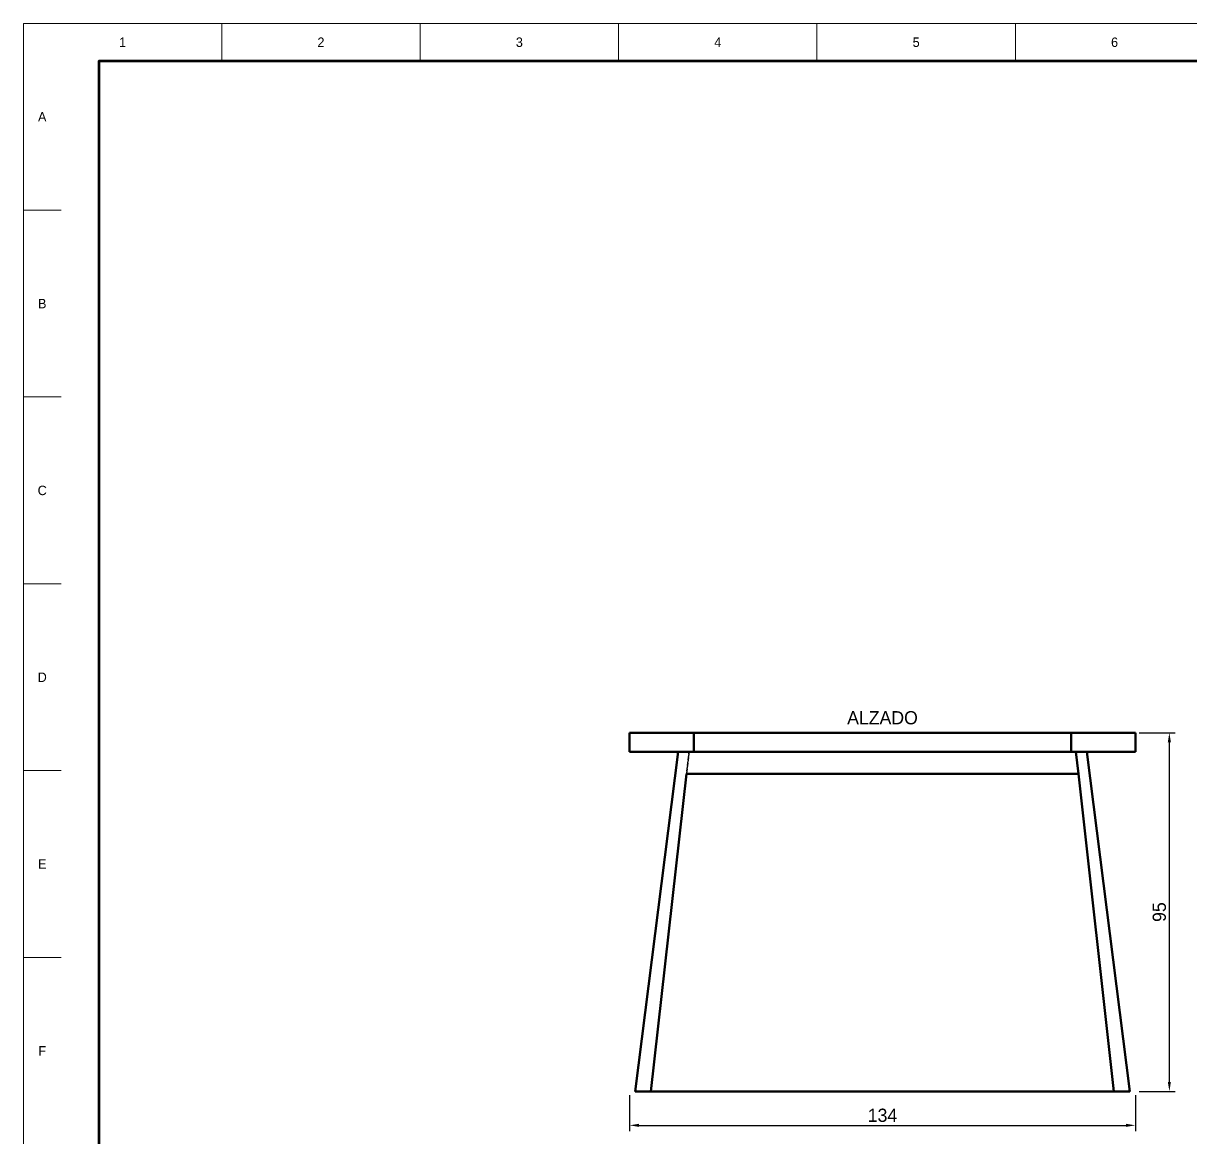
# Model space of a CAD drawing. Header units: millimetres. Extents: x 0 to 841, y 0 to 594.
# Drawn here: x 0 to 309.2, y 298.8 to 594 of the extents above; entities that cross this region are included whole.
import ezdxf
from ezdxf.enums import TextEntityAlignment as Align

# ---------------------------------------------------------------- set-up
doc = ezdxf.new("R2010")
doc.units = ezdxf.units.MM
doc.linetypes.add('DASHED', pattern=[1.524, 1.27, -0.254])
for name, color, linetype, lineweight in [('COTAS', 7, 'CONTINUOUS', 25), ('FINA', 7, 'CONTINUOUS', 18), ('NORMA', 7, 'CONTINUOUS', 70), ('OCULTA', 8, 'DASHED', 25), ('TEXTO', 7, 'CONTINUOUS', 25), ('VISIBLE', 7, 'CONTINUOUS', 50)]:
    doc.layers.add(name, color=color, linetype=linetype, lineweight=lineweight)
doc.dimstyles.new('F3D_1000', dxfattribs={"dimtxt": 3.5, "dimasz": 2.5, "dimexe": 1.5, "dimexo": 1, "dimgap": 0.9, "dimtad": 1, "dimdec": 1, "dimdsep": 46, "dimcen": 2.5, "dimazin": 3, "dimtfac": 1, "dimtmove": 0, "dimatfit": 3})

msp = doc.modelspace()

# ---------------------------------------------------------------- linework, layer by layer
at = {"layer": 'FINA'}
for p, q in [((52.56, 584), (52.56, 594)), ((105.12, 584), (105.12, 594)), ((157.69, 584), (157.69, 594)), ((210.25, 584), (210.25, 594)), ((262.81, 584), (262.81, 594)), ((0, 544.5), (10, 544.5)), ((0, 495), (10, 495)), ((0, 445.5), (10, 445.5)), ((0, 396), (10, 396)), ((0, 346.5), (10, 346.5))]:
    msp.add_line(p, q, dxfattribs=at)
msp.add_lwpolyline([(0, 0), (841, 0), (841, 594), (0, 594)], close=True, dxfattribs=at)
at = {"layer": 'NORMA'}
msp.add_lwpolyline([(20, 10), (831, 10), (831, 584), (20, 584)], close=True, dxfattribs=at)
at = {"layer": 'OCULTA'}
for p, q in [((160.61, 406.02), (160.61, 406.02)), ((160.61, 401.02), (160.61, 406.02)), ((160.61, 406.02), (294.61, 406.02)), ((164.43, 406.02), (164.41, 406.02)), ((164.41, 406.02), (164.41, 406.02)), ((164.43, 406.02), (164.41, 406.02)), ((164.41, 406.02), (164.41, 406.02)), ((164.45, 406.02), (164.43, 406.02)), ((164.45, 406.02), (164.43, 406.02)), ((164.48, 406.02), (164.45, 406.02)), ((164.48, 406.02), (164.45, 406.02)), ((164.53, 406.02), (164.48, 406.02)), ((164.53, 406.02), (164.48, 406.02)), ((164.53, 406.02), (164.58, 406.02)), ((164.53, 406.02), (164.58, 406.02)), ((164.64, 406.02), (164.58, 406.02)), ((164.64, 406.02), (164.58, 406.02)), ((164.64, 406.02), (164.7, 406.02)), ((164.64, 406.02), (164.7, 406.02)), ((164.78, 406.02), (164.7, 406.02)), ((164.78, 406.02), (164.7, 406.02)), ((164.78, 406.02), (164.86, 406.02)), ((164.78, 406.02), (164.86, 406.02)), ((164.95, 406.02), (164.86, 406.02)), ((164.86, 406.02), (164.95, 406.02)), ((165.05, 406.02), (164.95, 406.02)), ((165.05, 406.02), (164.95, 406.02)), ((165.05, 406.02), (165.16, 406.02)), ((165.05, 406.02), (165.16, 406.02)), ((165.27, 406.02), (165.16, 406.02)), ((165.16, 406.02), (165.27, 406.02)), ((165.27, 406.02), (165.39, 406.02)), ((165.27, 406.02), (165.39, 406.02)), ((165.39, 406.02), (165.51, 406.02)), ((165.39, 406.02), (165.51, 406.02)), ((165.51, 406.02), (165.64, 406.02)), ((165.51, 406.02), (165.64, 406.02)), ((165.77, 406.02), (165.64, 406.02)), ((165.64, 406.02), (165.77, 406.02)), ((165.77, 406.02), (165.9, 406.02)), ((165.9, 406.02), (165.77, 406.02)), ((165.9, 406.02), (166.04, 406.02)), ((165.9, 406.02), (166.04, 406.02)), ((166.04, 406.02), (166.18, 406.02)), ((166.04, 406.02), (166.18, 406.02)), ((166.18, 406.02), (166.32, 406.02)), ((166.18, 406.02), (166.32, 406.02)), ((166.32, 406.02), (166.46, 406.02)), ((166.32, 406.02), (166.46, 406.02)), ((166.46, 406.02), (166.61, 406.02)), ((166.46, 406.02), (166.61, 406.02)), ((166.61, 406.02), (166.75, 406.02)), ((166.61, 406.02), (166.75, 406.02)), ((166.75, 406.02), (166.9, 406.02)), ((166.75, 406.02), (166.9, 406.02)), ((166.9, 406.02), (167.04, 406.02)), ((166.9, 406.02), (167.04, 406.02)), ((167.04, 406.02), (167.18, 406.02)), ((167.04, 406.02), (167.18, 406.02)), ((167.18, 406.02), (167.32, 406.02)), ((167.18, 406.02), (167.32, 406.02)), ((167.32, 406.02), (167.45, 406.02)), ((167.32, 406.02), (167.45, 406.02)), ((167.45, 406.02), (167.58, 406.02)), ((167.45, 406.02), (167.58, 406.02)), ((167.58, 406.02), (167.71, 406.02)), ((167.58, 406.02), (167.71, 406.02)), ((167.71, 406.02), (167.83, 406.02)), ((167.71, 406.02), (167.83, 406.02)), ((167.83, 406.02), (167.95, 406.02)), ((167.83, 406.02), (167.95, 406.02)), ((167.95, 406.02), (168.06, 406.02)), ((167.95, 406.02), (168.06, 406.02)), ((168.06, 406.02), (168.16, 406.02)), ((168.06, 406.02), (168.16, 406.02)), ((168.16, 406.02), (168.26, 406.02)), ((168.16, 406.02), (168.26, 406.02)), ((168.26, 406.02), (168.35, 406.02)), ((168.26, 406.02), (168.35, 406.02)), ((168.35, 406.02), (168.44, 406.02)), ((168.35, 406.02), (168.44, 406.02)), ((168.44, 406.02), (168.51, 406.02)), ((168.44, 406.02), (168.51, 406.02)), ((168.51, 406.02), (168.58, 406.02)), ((168.51, 406.02), (168.58, 406.02)), ((168.58, 406.02), (168.64, 406.02)), ((168.58, 406.02), (168.64, 406.02)), ((168.64, 406.02), (168.69, 406.02)), ((168.64, 406.02), (168.69, 406.02)), ((168.69, 406.02), (168.73, 406.02)), ((168.69, 406.02), (168.73, 406.02)), ((168.73, 406.02), (168.77, 406.02)), ((168.73, 406.02), (168.77, 406.02)), ((168.77, 406.02), (168.79, 406.02)), ((168.77, 406.02), (168.79, 406.02)), ((168.79, 406.02), (168.8, 406.02)), ((168.79, 406.02), (168.8, 406.02)), ((168.8, 406.02), (168.81, 406.02)), ((168.8, 406.02), (168.81, 406.02)), ((177.61, 401.02), (177.61, 406.02)), ((177.61, 406.02), (177.61, 406.02)), ((177.61, 406.02), (277.61, 406.02)), ((277.61, 401.02), (277.61, 406.02)), ((277.61, 406.02), (277.61, 406.02)), ((286.43, 406.02), (286.41, 406.02)), ((286.41, 406.02), (286.41, 406.02)), ((286.43, 406.02), (286.41, 406.02)), ((286.41, 406.02), (286.41, 406.02)), ((286.45, 406.02), (286.43, 406.02)), ((286.45, 406.02), (286.43, 406.02)), ((286.48, 406.02), (286.45, 406.02)), ((286.48, 406.02), (286.45, 406.02)), ((286.48, 406.02), (286.53, 406.02)), ((286.48, 406.02), (286.53, 406.02)), ((286.53, 406.02), (286.58, 406.02)), ((286.58, 406.02), (286.53, 406.02)), ((286.64, 406.02), (286.58, 406.02)), ((286.64, 406.02), (286.58, 406.02)), ((286.7, 406.02), (286.64, 406.02)), ((286.7, 406.02), (286.64, 406.02)), ((286.7, 406.02), (286.78, 406.02)), ((286.7, 406.02), (286.78, 406.02)), ((286.86, 406.02), (286.78, 406.02)), ((286.86, 406.02), (286.78, 406.02)), ((286.95, 406.02), (286.86, 406.02)), ((286.86, 406.02), (286.95, 406.02)), ((286.95, 406.02), (287.05, 406.02)), ((287.05, 406.02), (286.95, 406.02)), ((287.05, 406.02), (287.16, 406.02)), ((287.05, 406.02), (287.16, 406.02)), ((287.27, 406.02), (287.16, 406.02)), ((287.27, 406.02), (287.16, 406.02)), ((287.27, 406.02), (287.39, 406.02)), ((287.27, 406.02), (287.39, 406.02)), ((287.39, 406.02), (287.51, 406.02)), ((287.39, 406.02), (287.51, 406.02)), ((287.51, 406.02), (287.64, 406.02)), ((287.51, 406.02), (287.64, 406.02)), ((287.77, 406.02), (287.64, 406.02)), ((287.64, 406.02), (287.77, 406.02)), ((287.77, 406.02), (287.9, 406.02)), ((287.9, 406.02), (287.77, 406.02)), ((287.9, 406.02), (288.04, 406.02)), ((287.9, 406.02), (288.04, 406.02)), ((288.04, 406.02), (288.18, 406.02)), ((288.04, 406.02), (288.18, 406.02)), ((288.18, 406.02), (288.32, 406.02)), ((288.18, 406.02), (288.32, 406.02)), ((288.32, 406.02), (288.46, 406.02)), ((288.32, 406.02), (288.46, 406.02)), ((288.46, 406.02), (288.61, 406.02)), ((288.46, 406.02), (288.61, 406.02)), ((288.61, 406.02), (288.75, 406.02)), ((288.61, 406.02), (288.75, 406.02)), ((288.75, 406.02), (288.9, 406.02)), ((288.75, 406.02), (288.9, 406.02)), ((288.9, 406.02), (289.04, 406.02)), ((288.9, 406.02), (289.04, 406.02)), ((289.04, 406.02), (289.18, 406.02)), ((289.04, 406.02), (289.18, 406.02)), ((289.18, 406.02), (289.32, 406.02)), ((289.18, 406.02), (289.32, 406.02)), ((289.32, 406.02), (289.45, 406.02)), ((289.32, 406.02), (289.45, 406.02)), ((289.45, 406.02), (289.58, 406.02)), ((289.45, 406.02), (289.58, 406.02)), ((289.58, 406.02), (289.71, 406.02)), ((289.58, 406.02), (289.71, 406.02)), ((289.71, 406.02), (289.83, 406.02)), ((289.71, 406.02), (289.83, 406.02)), ((289.83, 406.02), (289.95, 406.02)), ((289.83, 406.02), (289.95, 406.02)), ((289.95, 406.02), (290.06, 406.02)), ((289.95, 406.02), (290.06, 406.02)), ((290.06, 406.02), (290.16, 406.02)), ((290.06, 406.02), (290.16, 406.02)), ((290.16, 406.02), (290.26, 406.02)), ((290.16, 406.02), (290.26, 406.02)), ((290.26, 406.02), (290.35, 406.02)), ((290.26, 406.02), (290.35, 406.02)), ((290.35, 406.02), (290.44, 406.02)), ((290.35, 406.02), (290.44, 406.02)), ((290.44, 406.02), (290.51, 406.02)), ((290.44, 406.02), (290.51, 406.02)), ((290.51, 406.02), (290.58, 406.02)), ((290.51, 406.02), (290.58, 406.02)), ((290.58, 406.02), (290.64, 406.02)), ((290.58, 406.02), (290.64, 406.02)), ((290.64, 406.02), (290.69, 406.02)), ((290.64, 406.02), (290.69, 406.02)), ((290.69, 406.02), (290.73, 406.02)), ((290.69, 406.02), (290.73, 406.02)), ((290.73, 406.02), (290.77, 406.02)), ((290.73, 406.02), (290.77, 406.02)), ((290.77, 406.02), (290.79, 406.02)), ((290.77, 406.02), (290.79, 406.02)), ((290.79, 406.02), (290.8, 406.02)), ((290.79, 406.02), (290.8, 406.02)), ((290.8, 406.02), (290.81, 406.02)), ((290.8, 406.02), (290.81, 406.02)), ((294.61, 406.02), (294.61, 406.02)), ((294.61, 401.02), (294.61, 406.02)), ((160.61, 401.02), (160.61, 401.02)), ((160.61, 401.02), (294.61, 401.02)), ((173.48, 401.02), (162.11, 311.02)), ((164.43, 401.02), (164.41, 401.02)), ((164.41, 401.02), (164.41, 401.02)), ((164.43, 401.02), (164.41, 401.02)), ((164.41, 401.02), (164.41, 401.02)), ((164.45, 401.02), (164.43, 401.02)), ((164.45, 401.02), (164.43, 401.02)), ((164.48, 401.02), (164.45, 401.02)), ((164.48, 401.02), (164.45, 401.02)), ((164.53, 401.02), (164.48, 401.02)), ((164.53, 401.02), (164.48, 401.02)), ((164.53, 401.02), (164.58, 401.02)), ((164.53, 401.02), (164.58, 401.02)), ((164.64, 401.02), (164.58, 401.02)), ((164.64, 401.02), (164.58, 401.02)), ((164.64, 401.02), (164.7, 401.02)), ((164.64, 401.02), (164.7, 401.02)), ((164.78, 401.02), (164.7, 401.02)), ((164.78, 401.02), (164.7, 401.02)), ((164.78, 401.02), (164.86, 401.02)), ((164.78, 401.02), (164.86, 401.02)), ((164.95, 401.02), (164.86, 401.02)), ((164.86, 401.02), (164.95, 401.02)), ((164.95, 401.02), (165.05, 401.02)), ((165.05, 401.02), (164.95, 401.02)), ((165.05, 401.02), (165.16, 401.02)), ((165.05, 401.02), (165.16, 401.02)), ((165.27, 401.02), (165.16, 401.02)), ((165.16, 401.02), (165.27, 401.02)), ((165.27, 401.02), (165.39, 401.02)), ((165.27, 401.02), (165.39, 401.02)), ((165.39, 401.02), (165.51, 401.02)), ((165.39, 401.02), (165.51, 401.02)), ((165.51, 401.02), (165.64, 401.02)), ((165.51, 401.02), (165.64, 401.02)), ((165.77, 401.02), (165.64, 401.02)), ((165.64, 401.02), (165.77, 401.02)), ((165.77, 401.02), (165.9, 401.02)), ((165.9, 401.02), (165.77, 401.02)), ((165.9, 401.02), (166.04, 401.02)), ((165.9, 401.02), (166.04, 401.02)), ((166.04, 401.02), (166.18, 401.02)), ((166.04, 401.02), (166.18, 401.02)), ((166.18, 401.02), (166.32, 401.02)), ((166.18, 401.02), (166.32, 401.02)), ((166.28, 311.02), (176.37, 401.02)), ((166.32, 401.02), (166.46, 401.02)), ((166.32, 401.02), (166.46, 401.02)), ((166.46, 401.02), (166.61, 401.02)), ((166.46, 401.02), (166.61, 401.02)), ((166.61, 401.02), (166.75, 401.02)), ((166.61, 401.02), (166.75, 401.02)), ((166.75, 401.02), (166.9, 401.02)), ((166.75, 401.02), (166.9, 401.02)), ((166.9, 401.02), (167.04, 401.02)), ((166.9, 401.02), (167.04, 401.02)), ((167.04, 401.02), (167.18, 401.02)), ((167.04, 401.02), (167.18, 401.02)), ((167.18, 401.02), (167.32, 401.02)), ((167.18, 401.02), (167.32, 401.02)), ((167.32, 401.02), (167.45, 401.02)), ((167.32, 401.02), (167.45, 401.02)), ((167.45, 401.02), (167.58, 401.02)), ((167.45, 401.02), (167.58, 401.02)), ((167.58, 401.02), (167.71, 401.02)), ((167.58, 401.02), (167.71, 401.02)), ((167.71, 401.02), (167.83, 401.02)), ((167.71, 401.02), (167.83, 401.02)), ((167.83, 401.02), (167.95, 401.02)), ((167.83, 401.02), (167.95, 401.02)), ((167.95, 401.02), (168.06, 401.02)), ((167.95, 401.02), (168.06, 401.02)), ((168.06, 401.02), (168.16, 401.02)), ((168.06, 401.02), (168.16, 401.02)), ((168.16, 401.02), (168.26, 401.02)), ((168.16, 401.02), (168.26, 401.02)), ((168.26, 401.02), (168.35, 401.02)), ((168.26, 401.02), (168.35, 401.02)), ((168.35, 401.02), (168.44, 401.02)), ((168.35, 401.02), (168.44, 401.02)), ((168.44, 401.02), (168.51, 401.02)), ((168.44, 401.02), (168.51, 401.02)), ((168.51, 401.02), (168.58, 401.02)), ((168.51, 401.02), (168.58, 401.02)), ((168.58, 401.02), (168.64, 401.02)), ((168.58, 401.02), (168.64, 401.02)), ((168.64, 401.02), (168.69, 401.02)), ((168.64, 401.02), (168.69, 401.02)), ((168.69, 401.02), (168.73, 401.02)), ((168.69, 401.02), (168.73, 401.02)), ((168.73, 401.02), (168.77, 401.02)), ((168.73, 401.02), (168.77, 401.02)), ((168.77, 401.02), (168.79, 401.02)), ((168.77, 401.02), (168.79, 401.02)), ((168.79, 401.02), (168.8, 401.02)), ((168.79, 401.02), (168.8, 401.02)), ((168.8, 401.02), (168.81, 401.02)), ((168.8, 401.02), (168.81, 401.02)), ((173.48, 401.02), (173.48, 401.02)), ((173.48, 401.02), (176.37, 401.02)), ((176.37, 401.02), (175.71, 395.12)), ((176.37, 401.02), (177.61, 401.02)), ((176.37, 401.02), (176.37, 401.02)), ((176.37, 401.02), (176.37, 401.02)), ((177.61, 401.02), (177.61, 401.02)), ((277.61, 401.02), (278.84, 401.02)), ((277.61, 401.02), (277.61, 401.02)), ((288.94, 311.02), (278.84, 401.02)), ((278.84, 401.02), (278.84, 401.02)), ((278.84, 401.02), (281.74, 401.02)), ((281.74, 401.02), (281.74, 401.02)), ((281.74, 401.02), (293.11, 311.02)), ((286.43, 401.02), (286.41, 401.02)), ((286.41, 401.02), (286.41, 401.02)), ((286.43, 401.02), (286.41, 401.02)), ((286.41, 401.02), (286.41, 401.02)), ((286.45, 401.02), (286.43, 401.02)), ((286.45, 401.02), (286.43, 401.02)), ((286.48, 401.02), (286.45, 401.02)), ((286.48, 401.02), (286.45, 401.02)), ((286.48, 401.02), (286.53, 401.02)), ((286.48, 401.02), (286.53, 401.02)), ((286.53, 401.02), (286.58, 401.02)), ((286.58, 401.02), (286.53, 401.02)), ((286.64, 401.02), (286.58, 401.02)), ((286.64, 401.02), (286.58, 401.02)), ((286.7, 401.02), (286.64, 401.02)), ((286.7, 401.02), (286.64, 401.02)), ((286.7, 401.02), (286.78, 401.02)), ((286.7, 401.02), (286.78, 401.02)), ((286.86, 401.02), (286.78, 401.02)), ((286.86, 401.02), (286.78, 401.02)), ((286.95, 401.02), (286.86, 401.02)), ((286.86, 401.02), (286.95, 401.02)), ((286.95, 401.02), (287.05, 401.02)), ((287.05, 401.02), (286.95, 401.02)), ((287.05, 401.02), (287.16, 401.02)), ((287.05, 401.02), (287.16, 401.02)), ((287.27, 401.02), (287.16, 401.02)), ((287.27, 401.02), (287.16, 401.02)), ((287.27, 401.02), (287.39, 401.02)), ((287.27, 401.02), (287.39, 401.02)), ((287.39, 401.02), (287.51, 401.02)), ((287.39, 401.02), (287.51, 401.02)), ((287.51, 401.02), (287.64, 401.02)), ((287.51, 401.02), (287.64, 401.02)), ((287.77, 401.02), (287.64, 401.02)), ((287.64, 401.02), (287.77, 401.02)), ((287.77, 401.02), (287.9, 401.02)), ((287.9, 401.02), (287.77, 401.02)), ((287.9, 401.02), (288.04, 401.02)), ((287.9, 401.02), (288.04, 401.02)), ((288.04, 401.02), (288.18, 401.02)), ((288.04, 401.02), (288.18, 401.02)), ((288.18, 401.02), (288.32, 401.02)), ((288.18, 401.02), (288.32, 401.02)), ((288.32, 401.02), (288.46, 401.02)), ((288.32, 401.02), (288.46, 401.02)), ((288.46, 401.02), (288.61, 401.02)), ((288.46, 401.02), (288.61, 401.02)), ((288.61, 401.02), (288.75, 401.02)), ((288.61, 401.02), (288.75, 401.02)), ((288.75, 401.02), (288.9, 401.02)), ((288.75, 401.02), (288.9, 401.02)), ((288.9, 401.02), (289.04, 401.02)), ((288.9, 401.02), (289.04, 401.02)), ((289.04, 401.02), (289.18, 401.02)), ((289.04, 401.02), (289.18, 401.02)), ((289.18, 401.02), (289.32, 401.02)), ((289.18, 401.02), (289.32, 401.02)), ((289.32, 401.02), (289.45, 401.02)), ((289.32, 401.02), (289.45, 401.02)), ((289.45, 401.02), (289.58, 401.02)), ((289.45, 401.02), (289.58, 401.02)), ((289.58, 401.02), (289.71, 401.02)), ((289.58, 401.02), (289.71, 401.02)), ((289.71, 401.02), (289.83, 401.02)), ((289.71, 401.02), (289.83, 401.02)), ((289.83, 401.02), (289.95, 401.02)), ((289.83, 401.02), (289.95, 401.02)), ((289.95, 401.02), (290.06, 401.02)), ((289.95, 401.02), (290.06, 401.02)), ((290.06, 401.02), (290.16, 401.02)), ((290.06, 401.02), (290.16, 401.02)), ((290.16, 401.02), (290.26, 401.02)), ((290.16, 401.02), (290.26, 401.02)), ((290.26, 401.02), (290.35, 401.02)), ((290.26, 401.02), (290.35, 401.02)), ((290.35, 401.02), (290.44, 401.02)), ((290.35, 401.02), (290.44, 401.02)), ((290.44, 401.02), (290.51, 401.02)), ((290.44, 401.02), (290.51, 401.02)), ((290.51, 401.02), (290.58, 401.02)), ((290.51, 401.02), (290.58, 401.02)), ((290.58, 401.02), (290.64, 401.02)), ((290.58, 401.02), (290.64, 401.02)), ((290.64, 401.02), (290.69, 401.02)), ((290.64, 401.02), (290.69, 401.02)), ((290.69, 401.02), (290.73, 401.02)), ((290.69, 401.02), (290.73, 401.02)), ((290.73, 401.02), (290.77, 401.02)), ((290.73, 401.02), (290.77, 401.02)), ((290.77, 401.02), (290.79, 401.02)), ((290.77, 401.02), (290.79, 401.02)), ((290.79, 401.02), (290.8, 401.02)), ((290.79, 401.02), (290.8, 401.02)), ((290.8, 401.02), (290.81, 401.02)), ((290.8, 401.02), (290.81, 401.02)), ((294.61, 401.02), (294.61, 401.02)), ((162.11, 311.02), (162.11, 311.02)), ((162.11, 311.02), (293.11, 311.02)), ((166.28, 311.02), (166.28, 311.02)), ((166.28, 311.02), (288.94, 311.02)), ((288.94, 311.02), (288.94, 311.02)), ((293.11, 311.02), (293.11, 311.02))]:
    msp.add_line(p, q, dxfattribs=at)
at = {"layer": 'VISIBLE'}
for p, q in [((160.61, 401.02), (160.61, 406.02)), ((160.61, 406.02), (294.61, 406.02)), ((160.61, 401.02), (160.61, 406.02)), ((160.61, 406.02), (160.61, 406.02)), ((160.61, 406.02), (160.61, 406.02)), ((160.61, 406.02), (294.61, 406.02)), ((164.41, 406.02), (164.41, 406.02)), ((164.41, 406.02), (164.43, 406.02)), ((164.41, 406.02), (164.41, 406.02)), ((164.41, 406.02), (164.43, 406.02)), ((164.43, 406.02), (164.45, 406.02)), ((164.43, 406.02), (164.45, 406.02)), ((164.45, 406.02), (164.48, 406.02)), ((164.45, 406.02), (164.48, 406.02)), ((164.48, 406.02), (164.53, 406.02)), ((164.48, 406.02), (164.53, 406.02)), ((164.53, 406.02), (164.58, 406.02)), ((164.53, 406.02), (164.58, 406.02)), ((164.58, 406.02), (164.64, 406.02)), ((164.58, 406.02), (164.64, 406.02)), ((164.64, 406.02), (164.7, 406.02)), ((164.64, 406.02), (164.7, 406.02)), ((164.7, 406.02), (164.78, 406.02)), ((164.7, 406.02), (164.78, 406.02)), ((164.78, 406.02), (164.86, 406.02)), ((164.78, 406.02), (164.86, 406.02)), ((164.86, 406.02), (164.95, 406.02)), ((164.86, 406.02), (164.95, 406.02)), ((164.95, 406.02), (165.05, 406.02)), ((164.95, 406.02), (165.05, 406.02)), ((165.05, 406.02), (165.16, 406.02)), ((165.05, 406.02), (165.16, 406.02)), ((165.16, 406.02), (165.27, 406.02)), ((165.16, 406.02), (165.27, 406.02)), ((165.27, 406.02), (165.39, 406.02)), ((165.27, 406.02), (165.39, 406.02)), ((165.39, 406.02), (165.51, 406.02)), ((165.39, 406.02), (165.51, 406.02)), ((165.51, 406.02), (165.64, 406.02)), ((165.51, 406.02), (165.64, 406.02)), ((165.64, 406.02), (165.77, 406.02)), ((165.64, 406.02), (165.77, 406.02)), ((165.77, 406.02), (165.9, 406.02)), ((165.77, 406.02), (165.9, 406.02)), ((165.9, 406.02), (166.04, 406.02)), ((165.9, 406.02), (166.04, 406.02)), ((166.04, 406.02), (166.18, 406.02)), ((166.04, 406.02), (166.18, 406.02)), ((166.18, 406.02), (166.32, 406.02)), ((166.18, 406.02), (166.32, 406.02)), ((166.32, 406.02), (166.46, 406.02)), ((166.32, 406.02), (166.46, 406.02)), ((166.46, 406.02), (166.61, 406.02)), ((166.46, 406.02), (166.61, 406.02)), ((166.61, 406.02), (166.75, 406.02)), ((166.61, 406.02), (166.75, 406.02)), ((166.75, 406.02), (166.9, 406.02)), ((166.75, 406.02), (166.9, 406.02)), ((166.9, 406.02), (167.04, 406.02)), ((166.9, 406.02), (167.04, 406.02)), ((167.04, 406.02), (167.18, 406.02)), ((167.04, 406.02), (167.18, 406.02)), ((167.18, 406.02), (167.32, 406.02)), ((167.18, 406.02), (167.32, 406.02)), ((167.32, 406.02), (167.45, 406.02)), ((167.32, 406.02), (167.45, 406.02)), ((167.58, 406.02), (167.45, 406.02)), ((167.45, 406.02), (167.58, 406.02)), ((167.58, 406.02), (167.71, 406.02)), ((167.71, 406.02), (167.58, 406.02)), ((167.71, 406.02), (167.83, 406.02)), ((167.71, 406.02), (167.83, 406.02)), ((167.83, 406.02), (167.95, 406.02)), ((167.83, 406.02), (167.95, 406.02)), ((168.06, 406.02), (167.95, 406.02)), ((168.06, 406.02), (167.95, 406.02)), ((168.06, 406.02), (168.16, 406.02)), ((168.06, 406.02), (168.16, 406.02)), ((168.16, 406.02), (168.26, 406.02)), ((168.16, 406.02), (168.26, 406.02)), ((168.35, 406.02), (168.26, 406.02)), ((168.35, 406.02), (168.26, 406.02)), ((168.44, 406.02), (168.35, 406.02)), ((168.44, 406.02), (168.35, 406.02)), ((168.44, 406.02), (168.51, 406.02)), ((168.44, 406.02), (168.51, 406.02)), ((168.58, 406.02), (168.51, 406.02)), ((168.58, 406.02), (168.51, 406.02)), ((168.64, 406.02), (168.58, 406.02)), ((168.58, 406.02), (168.64, 406.02)), ((168.69, 406.02), (168.64, 406.02)), ((168.69, 406.02), (168.64, 406.02)), ((168.69, 406.02), (168.73, 406.02)), ((168.69, 406.02), (168.73, 406.02)), ((168.77, 406.02), (168.73, 406.02)), ((168.77, 406.02), (168.73, 406.02)), ((168.79, 406.02), (168.77, 406.02)), ((168.79, 406.02), (168.77, 406.02)), ((168.8, 406.02), (168.79, 406.02)), ((168.8, 406.02), (168.79, 406.02)), ((168.81, 406.02), (168.8, 406.02)), ((168.81, 406.02), (168.8, 406.02)), ((177.61, 401.02), (177.61, 406.02)), ((177.61, 406.02), (277.61, 406.02)), ((277.61, 401.02), (277.61, 406.02)), ((286.41, 406.02), (286.41, 406.02)), ((286.41, 406.02), (286.43, 406.02)), ((286.41, 406.02), (286.41, 406.02)), ((286.41, 406.02), (286.43, 406.02)), ((286.43, 406.02), (286.45, 406.02)), ((286.43, 406.02), (286.45, 406.02)), ((286.45, 406.02), (286.48, 406.02)), ((286.45, 406.02), (286.48, 406.02)), ((286.48, 406.02), (286.53, 406.02)), ((286.48, 406.02), (286.53, 406.02)), ((286.53, 406.02), (286.58, 406.02)), ((286.53, 406.02), (286.58, 406.02)), ((286.58, 406.02), (286.64, 406.02)), ((286.58, 406.02), (286.64, 406.02)), ((286.64, 406.02), (286.7, 406.02)), ((286.64, 406.02), (286.7, 406.02)), ((286.7, 406.02), (286.78, 406.02)), ((286.7, 406.02), (286.78, 406.02)), ((286.78, 406.02), (286.86, 406.02)), ((286.78, 406.02), (286.86, 406.02)), ((286.86, 406.02), (286.95, 406.02)), ((286.86, 406.02), (286.95, 406.02)), ((286.95, 406.02), (287.05, 406.02)), ((286.95, 406.02), (287.05, 406.02)), ((287.05, 406.02), (287.16, 406.02)), ((287.05, 406.02), (287.16, 406.02)), ((287.16, 406.02), (287.27, 406.02)), ((287.16, 406.02), (287.27, 406.02)), ((287.27, 406.02), (287.39, 406.02)), ((287.27, 406.02), (287.39, 406.02)), ((287.39, 406.02), (287.51, 406.02)), ((287.39, 406.02), (287.51, 406.02)), ((287.51, 406.02), (287.64, 406.02)), ((287.51, 406.02), (287.64, 406.02)), ((287.64, 406.02), (287.77, 406.02)), ((287.64, 406.02), (287.77, 406.02)), ((287.77, 406.02), (287.9, 406.02)), ((287.77, 406.02), (287.9, 406.02)), ((287.9, 406.02), (288.04, 406.02)), ((287.9, 406.02), (288.04, 406.02)), ((288.04, 406.02), (288.18, 406.02)), ((288.04, 406.02), (288.18, 406.02)), ((288.18, 406.02), (288.32, 406.02)), ((288.18, 406.02), (288.32, 406.02)), ((288.32, 406.02), (288.46, 406.02)), ((288.32, 406.02), (288.46, 406.02)), ((288.46, 406.02), (288.61, 406.02)), ((288.46, 406.02), (288.61, 406.02)), ((288.61, 406.02), (288.75, 406.02)), ((288.61, 406.02), (288.75, 406.02)), ((288.75, 406.02), (288.9, 406.02)), ((288.75, 406.02), (288.9, 406.02)), ((288.9, 406.02), (289.04, 406.02)), ((288.9, 406.02), (289.04, 406.02)), ((289.04, 406.02), (289.18, 406.02)), ((289.04, 406.02), (289.18, 406.02)), ((289.18, 406.02), (289.32, 406.02)), ((289.18, 406.02), (289.32, 406.02)), ((289.32, 406.02), (289.45, 406.02)), ((289.32, 406.02), (289.45, 406.02)), ((289.58, 406.02), (289.45, 406.02)), ((289.45, 406.02), (289.58, 406.02)), ((289.58, 406.02), (289.71, 406.02)), ((289.71, 406.02), (289.58, 406.02)), ((289.71, 406.02), (289.83, 406.02)), ((289.71, 406.02), (289.83, 406.02)), ((289.83, 406.02), (289.95, 406.02)), ((289.83, 406.02), (289.95, 406.02)), ((290.06, 406.02), (289.95, 406.02)), ((290.06, 406.02), (289.95, 406.02)), ((290.06, 406.02), (290.16, 406.02)), ((290.06, 406.02), (290.16, 406.02)), ((290.16, 406.02), (290.26, 406.02)), ((290.26, 406.02), (290.16, 406.02)), ((290.35, 406.02), (290.26, 406.02)), ((290.35, 406.02), (290.26, 406.02)), ((290.35, 406.02), (290.44, 406.02)), ((290.35, 406.02), (290.44, 406.02)), ((290.51, 406.02), (290.44, 406.02)), ((290.51, 406.02), (290.44, 406.02)), ((290.51, 406.02), (290.58, 406.02)), ((290.51, 406.02), (290.58, 406.02)), ((290.64, 406.02), (290.58, 406.02)), ((290.64, 406.02), (290.58, 406.02)), ((290.64, 406.02), (290.69, 406.02)), ((290.69, 406.02), (290.64, 406.02)), ((290.73, 406.02), (290.69, 406.02)), ((290.73, 406.02), (290.69, 406.02)), ((290.77, 406.02), (290.73, 406.02)), ((290.77, 406.02), (290.73, 406.02)), ((290.79, 406.02), (290.77, 406.02)), ((290.79, 406.02), (290.77, 406.02)), ((290.8, 406.02), (290.79, 406.02)), ((290.8, 406.02), (290.79, 406.02)), ((290.81, 406.02), (290.8, 406.02)), ((290.81, 406.02), (290.8, 406.02)), ((294.61, 401.02), (294.61, 406.02)), ((294.61, 406.02), (294.61, 406.02)), ((294.61, 406.02), (294.61, 406.02)), ((294.61, 406.02), (294.61, 401.02)), ((160.61, 401.02), (294.61, 401.02)), ((160.61, 401.02), (160.61, 401.02)), ((173.48, 401.02), (160.61, 401.02)), ((160.61, 401.02), (160.61, 401.02)), ((162.11, 311.02), (173.48, 401.02)), ((162.11, 311.02), (173.48, 401.02)), ((164.41, 401.02), (164.41, 401.02)), ((164.41, 401.02), (164.43, 401.02)), ((164.41, 401.02), (164.41, 401.02)), ((164.41, 401.02), (164.43, 401.02)), ((164.43, 401.02), (164.45, 401.02)), ((164.43, 401.02), (164.45, 401.02)), ((164.45, 401.02), (164.48, 401.02)), ((164.45, 401.02), (164.48, 401.02)), ((164.48, 401.02), (164.53, 401.02)), ((164.48, 401.02), (164.53, 401.02)), ((164.53, 401.02), (164.58, 401.02)), ((164.53, 401.02), (164.58, 401.02)), ((164.58, 401.02), (164.64, 401.02)), ((164.58, 401.02), (164.64, 401.02)), ((164.64, 401.02), (164.7, 401.02)), ((164.64, 401.02), (164.7, 401.02)), ((164.7, 401.02), (164.78, 401.02)), ((164.7, 401.02), (164.78, 401.02)), ((164.78, 401.02), (164.86, 401.02)), ((164.78, 401.02), (164.86, 401.02)), ((164.86, 401.02), (164.95, 401.02)), ((164.86, 401.02), (164.95, 401.02)), ((164.95, 401.02), (165.05, 401.02)), ((164.95, 401.02), (165.05, 401.02)), ((165.05, 401.02), (165.16, 401.02)), ((165.05, 401.02), (165.16, 401.02)), ((165.16, 401.02), (165.27, 401.02)), ((165.16, 401.02), (165.27, 401.02)), ((165.27, 401.02), (165.39, 401.02)), ((165.27, 401.02), (165.39, 401.02)), ((165.39, 401.02), (165.51, 401.02)), ((165.39, 401.02), (165.51, 401.02)), ((165.51, 401.02), (165.64, 401.02)), ((165.51, 401.02), (165.64, 401.02)), ((165.64, 401.02), (165.77, 401.02)), ((165.64, 401.02), (165.77, 401.02)), ((165.77, 401.02), (165.9, 401.02)), ((165.77, 401.02), (165.9, 401.02)), ((165.9, 401.02), (166.04, 401.02)), ((165.9, 401.02), (166.04, 401.02)), ((166.04, 401.02), (166.18, 401.02)), ((166.04, 401.02), (166.18, 401.02)), ((166.18, 401.02), (166.32, 401.02)), ((166.18, 401.02), (166.32, 401.02)), ((166.32, 401.02), (166.46, 401.02)), ((166.32, 401.02), (166.46, 401.02)), ((166.46, 401.02), (166.61, 401.02)), ((166.46, 401.02), (166.61, 401.02)), ((166.61, 401.02), (166.75, 401.02)), ((166.61, 401.02), (166.75, 401.02)), ((166.75, 401.02), (166.9, 401.02)), ((166.75, 401.02), (166.9, 401.02)), ((166.9, 401.02), (167.04, 401.02)), ((166.9, 401.02), (167.04, 401.02)), ((167.04, 401.02), (167.18, 401.02)), ((167.04, 401.02), (167.18, 401.02)), ((167.18, 401.02), (167.32, 401.02)), ((167.18, 401.02), (167.32, 401.02)), ((167.32, 401.02), (167.45, 401.02)), ((167.32, 401.02), (167.45, 401.02)), ((167.58, 401.02), (167.45, 401.02)), ((167.45, 401.02), (167.58, 401.02)), ((167.58, 401.02), (167.71, 401.02)), ((167.71, 401.02), (167.58, 401.02)), ((167.71, 401.02), (167.83, 401.02)), ((167.71, 401.02), (167.83, 401.02)), ((167.83, 401.02), (167.95, 401.02)), ((167.83, 401.02), (167.95, 401.02)), ((168.06, 401.02), (167.95, 401.02)), ((168.06, 401.02), (167.95, 401.02)), ((168.06, 401.02), (168.16, 401.02)), ((168.06, 401.02), (168.16, 401.02)), ((168.16, 401.02), (168.26, 401.02)), ((168.16, 401.02), (168.26, 401.02)), ((168.35, 401.02), (168.26, 401.02)), ((168.35, 401.02), (168.26, 401.02)), ((168.44, 401.02), (168.35, 401.02)), ((168.44, 401.02), (168.35, 401.02)), ((168.44, 401.02), (168.51, 401.02)), ((168.44, 401.02), (168.51, 401.02)), ((168.58, 401.02), (168.51, 401.02)), ((168.58, 401.02), (168.51, 401.02)), ((168.64, 401.02), (168.58, 401.02)), ((168.58, 401.02), (168.64, 401.02)), ((168.69, 401.02), (168.64, 401.02)), ((168.69, 401.02), (168.64, 401.02)), ((168.69, 401.02), (168.73, 401.02)), ((168.69, 401.02), (168.73, 401.02)), ((168.77, 401.02), (168.73, 401.02)), ((168.77, 401.02), (168.73, 401.02)), ((168.79, 401.02), (168.77, 401.02)), ((168.79, 401.02), (168.77, 401.02)), ((168.8, 401.02), (168.79, 401.02)), ((168.8, 401.02), (168.79, 401.02)), ((168.81, 401.02), (168.8, 401.02)), ((168.81, 401.02), (168.8, 401.02)), ((173.48, 401.02), (281.74, 401.02)), ((173.48, 401.02), (173.48, 401.02)), ((173.48, 401.02), (173.48, 401.02)), ((173.48, 401.02), (173.48, 401.02)), ((173.48, 401.02), (173.48, 401.02)), ((173.48, 401.02), (173.48, 401.02)), ((173.48, 401.02), (173.48, 401.02)), ((173.48, 401.02), (173.48, 401.02)), ((173.48, 401.02), (173.48, 401.02)), ((173.48, 401.02), (173.48, 401.02)), ((173.48, 401.02), (173.48, 401.02)), ((173.48, 401.02), (173.48, 401.02)), ((173.48, 401.02), (173.48, 401.02)), ((173.48, 401.02), (173.48, 401.02)), ((173.48, 401.02), (173.48, 401.02)), ((173.48, 401.02), (173.48, 401.02)), ((173.48, 401.02), (173.48, 401.02)), ((173.48, 401.02), (173.48, 401.02)), ((177.61, 401.02), (277.61, 401.02)), ((278.84, 401.02), (279.5, 395.12)), ((293.11, 311.02), (281.74, 401.02)), ((294.61, 401.02), (281.74, 401.02)), ((281.74, 401.02), (281.74, 401.02)), ((281.74, 401.02), (281.74, 401.02)), ((281.74, 401.02), (281.74, 401.02)), ((281.74, 401.02), (281.74, 401.02)), ((281.74, 401.02), (281.74, 401.02)), ((281.74, 401.02), (281.74, 401.02)), ((281.74, 401.02), (281.74, 401.02)), ((281.74, 401.02), (281.74, 401.02)), ((281.74, 401.02), (281.74, 401.02)), ((281.74, 401.02), (281.74, 401.02)), ((281.74, 401.02), (281.74, 401.02)), ((281.74, 401.02), (281.74, 401.02)), ((281.74, 401.02), (281.74, 401.02)), ((281.74, 401.02), (281.74, 401.02)), ((281.74, 401.02), (281.74, 401.02)), ((281.74, 401.02), (281.74, 401.02)), ((281.74, 401.02), (281.74, 401.02)), ((281.74, 401.02), (293.11, 311.02)), ((286.41, 401.02), (286.41, 401.02)), ((286.41, 401.02), (286.43, 401.02)), ((286.41, 401.02), (286.41, 401.02)), ((286.41, 401.02), (286.43, 401.02)), ((286.43, 401.02), (286.45, 401.02)), ((286.43, 401.02), (286.45, 401.02)), ((286.45, 401.02), (286.48, 401.02)), ((286.45, 401.02), (286.48, 401.02)), ((286.48, 401.02), (286.53, 401.02)), ((286.48, 401.02), (286.53, 401.02)), ((286.53, 401.02), (286.58, 401.02)), ((286.53, 401.02), (286.58, 401.02)), ((286.58, 401.02), (286.64, 401.02)), ((286.58, 401.02), (286.64, 401.02)), ((286.64, 401.02), (286.7, 401.02)), ((286.64, 401.02), (286.7, 401.02)), ((286.7, 401.02), (286.78, 401.02)), ((286.7, 401.02), (286.78, 401.02)), ((286.78, 401.02), (286.86, 401.02)), ((286.78, 401.02), (286.86, 401.02)), ((286.86, 401.02), (286.95, 401.02)), ((286.86, 401.02), (286.95, 401.02)), ((286.95, 401.02), (287.05, 401.02)), ((286.95, 401.02), (287.05, 401.02)), ((287.05, 401.02), (287.16, 401.02)), ((287.05, 401.02), (287.16, 401.02)), ((287.16, 401.02), (287.27, 401.02)), ((287.16, 401.02), (287.27, 401.02)), ((287.27, 401.02), (287.39, 401.02)), ((287.27, 401.02), (287.39, 401.02)), ((287.39, 401.02), (287.51, 401.02)), ((287.39, 401.02), (287.51, 401.02)), ((287.51, 401.02), (287.64, 401.02)), ((287.51, 401.02), (287.64, 401.02)), ((287.64, 401.02), (287.77, 401.02)), ((287.64, 401.02), (287.77, 401.02)), ((287.77, 401.02), (287.9, 401.02)), ((287.77, 401.02), (287.9, 401.02)), ((287.9, 401.02), (288.04, 401.02)), ((287.9, 401.02), (288.04, 401.02)), ((288.04, 401.02), (288.18, 401.02)), ((288.04, 401.02), (288.18, 401.02)), ((288.18, 401.02), (288.32, 401.02)), ((288.18, 401.02), (288.32, 401.02)), ((288.32, 401.02), (288.46, 401.02)), ((288.32, 401.02), (288.46, 401.02)), ((288.46, 401.02), (288.61, 401.02)), ((288.46, 401.02), (288.61, 401.02)), ((288.61, 401.02), (288.75, 401.02)), ((288.61, 401.02), (288.75, 401.02)), ((288.75, 401.02), (288.9, 401.02)), ((288.75, 401.02), (288.9, 401.02)), ((288.9, 401.02), (289.04, 401.02)), ((288.9, 401.02), (289.04, 401.02)), ((289.04, 401.02), (289.18, 401.02)), ((289.04, 401.02), (289.18, 401.02)), ((289.18, 401.02), (289.32, 401.02)), ((289.18, 401.02), (289.32, 401.02)), ((289.32, 401.02), (289.45, 401.02)), ((289.32, 401.02), (289.45, 401.02)), ((289.58, 401.02), (289.45, 401.02)), ((289.45, 401.02), (289.58, 401.02)), ((289.58, 401.02), (289.71, 401.02)), ((289.71, 401.02), (289.58, 401.02)), ((289.71, 401.02), (289.83, 401.02)), ((289.71, 401.02), (289.83, 401.02)), ((289.83, 401.02), (289.95, 401.02)), ((289.83, 401.02), (289.95, 401.02)), ((290.06, 401.02), (289.95, 401.02)), ((290.06, 401.02), (289.95, 401.02)), ((290.06, 401.02), (290.16, 401.02)), ((290.06, 401.02), (290.16, 401.02)), ((290.16, 401.02), (290.26, 401.02)), ((290.26, 401.02), (290.16, 401.02)), ((290.35, 401.02), (290.26, 401.02)), ((290.35, 401.02), (290.26, 401.02)), ((290.35, 401.02), (290.44, 401.02)), ((290.35, 401.02), (290.44, 401.02)), ((290.51, 401.02), (290.44, 401.02)), ((290.51, 401.02), (290.44, 401.02)), ((290.51, 401.02), (290.58, 401.02)), ((290.51, 401.02), (290.58, 401.02)), ((290.64, 401.02), (290.58, 401.02)), ((290.64, 401.02), (290.58, 401.02)), ((290.64, 401.02), (290.69, 401.02)), ((290.69, 401.02), (290.64, 401.02)), ((290.73, 401.02), (290.69, 401.02)), ((290.73, 401.02), (290.69, 401.02)), ((290.77, 401.02), (290.73, 401.02)), ((290.77, 401.02), (290.73, 401.02)), ((290.79, 401.02), (290.77, 401.02)), ((290.79, 401.02), (290.77, 401.02)), ((290.8, 401.02), (290.79, 401.02)), ((290.8, 401.02), (290.79, 401.02)), ((290.81, 401.02), (290.8, 401.02)), ((290.81, 401.02), (290.8, 401.02)), ((294.61, 401.02), (294.61, 401.02)), ((294.61, 401.02), (294.61, 401.02)), ((166.28, 311.02), (175.71, 395.12)), ((175.71, 395.12), (279.5, 395.12)), ((288.94, 311.02), (279.5, 395.12)), ((162.11, 311.02), (293.11, 311.02)), ((293.11, 311.02), (162.11, 311.02)), ((162.11, 311.02), (162.11, 311.02)), ((162.11, 311.02), (162.11, 311.02)), ((166.28, 311.02), (288.94, 311.02)), ((293.11, 311.02), (293.11, 311.02)), ((293.11, 311.02), (293.11, 311.02))]:
    msp.add_line(p, q, dxfattribs=at)

# ---------------------------------------------------------------- texts
at = {"layer": 'TEXTO'}
for s, height, p in [('1', 2.5, (26.28, 589)), ('2', 2.5, (78.84, 589)), ('3', 2.5, (131.41, 589)), ('4', 2.5, (183.97, 589)), ('5', 2.5, (236.53, 589)), ('6', 2.5, (289.09, 589)), ('A', 2.5, (5, 569.25)), ('B', 2.5, (5, 519.75)), ('C', 2.5, (5, 470.25)), ('D', 2.5, (5, 420.75)), ('ALZADO', 3.5, (227.61, 410.02)), ('E', 2.5, (5, 371.25)), ('F', 2.5, (5, 321.75))]:
    msp.add_text(s, height=height, dxfattribs=at).set_placement(p, align=Align.MIDDLE_CENTER)

# ---------------------------------------------------------------- dimensions: what is measured, and where the dimension line sits
at = {"layer": 'COTAS'}
msp.add_linear_dim(base=(303.61, 311.02), p1=(294.61, 311.02), p2=(294.61, 406.02), angle=90, dimstyle='F3D_1000', dxfattribs=at).render()
msp.add_linear_dim(base=(160.61, 302.02), p1=(160.61, 311.02), p2=(294.61, 311.02), dimstyle='F3D_1000', dxfattribs=at).render()

doc.saveas('drawing.dxf')
